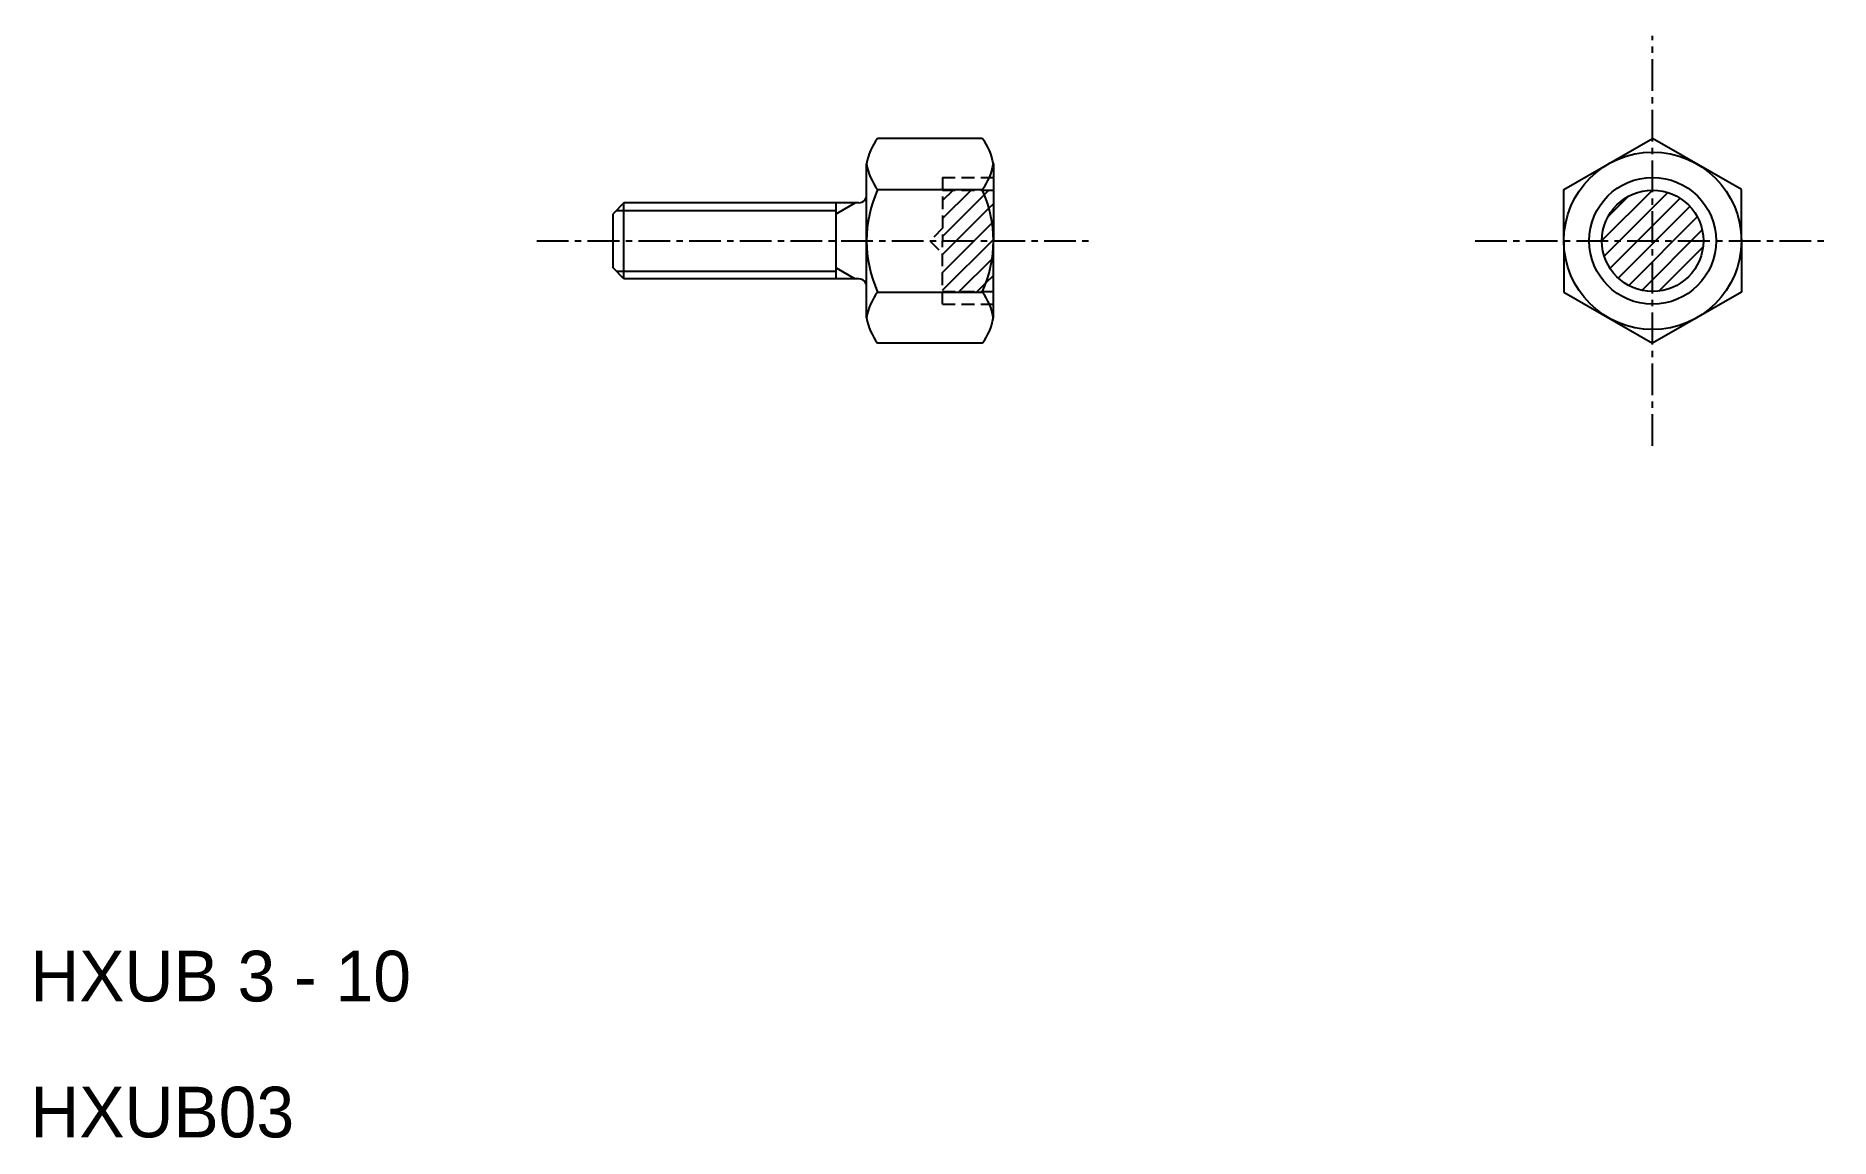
# Model space of a CAD drawing. Extents: x 17.2 to 88, y 14.6 to 58.1.
import ezdxf

# ---------------------------------------------------------------- set-up
doc = ezdxf.new("R2010")
doc.units = 0
doc.linetypes.add('CENTER', pattern=[2, 1.25, -0.25, 0.25, -0.25])
doc.linetypes.add('DASHED', pattern=[0.75, 0.5, -0.25])
doc.layers.get('0').update_dxf_attribs({"linetype": 'CONTINUOUS'})
doc.layers.add('CENTER', color=1, linetype='CENTER')

# ---------------------------------------------------------------- blocks, each defined once
blk = doc.blocks.new('*X5')
at = {"color": 0, "linetype": 'CONTINUOUS'}
for p, q in [((53, 50.879), (54.121, 52)), ((53, 51.586), (53.414, 52)), ((53, 50.172), (54.65, 51.821)), ((54.65, 51.821), (54.828, 52)), ((79, 50.009), (80.991, 52)), ((79.094, 49.395), (81.605, 51.906)), ((79.247, 50.963), (80.037, 51.753)), ((79.32, 48.915), (82.085, 51.68)), ((53, 49.464), (54.827, 51.292)), ((54.827, 51.292), (55, 51.464)), ((79.643, 48.531), (82.469, 51.357)), ((53, 48.757), (54.949, 50.706)), ((54.949, 50.706), (55, 50.757)), ((80.056, 48.237), (82.763, 50.944)), ((80.573, 48.046), (82.954, 50.427)), ((53, 48.05), (55, 50.05)), ((55, 50.05), (55, 50.05)), ((81.25, 48.016), (82.984, 49.75)), ((53.657, 48), (54.949, 49.292)), ((54.949, 49.292), (55, 49.343)), ((54.364, 48), (54.715, 48.351)), ((54.715, 48.351), (55, 48.636))]:
    blk.add_line(p, q, dxfattribs=at)

msp = doc.modelspace()

# ---------------------------------------------------------------- linework, layer by layer
at = {"color": 7, "linetype": 'CONTINUOUS'}
for p, q in [((54.565, 54.041), (50.435, 54.041)), ((77.5, 52.021), (81, 54.041)), ((84.5, 52.021), (81, 54.041)), ((50, 46.969), (50, 53.031)), ((55, 53.031), (55, 50)), ((50.435, 52.021), (54.565, 52.021)), ((77.5, 50), (77.5, 52.021)), ((84.5, 50), (84.5, 52.021)), ((40.433, 51.5), (40, 51.067)), ((40, 48.933), (40, 51.067)), ((49.7, 51.5), (40.433, 51.5)), ((40.433, 48.5), (40.433, 51.5)), ((48.8, 48.5), (48.8, 51.5)), ((55, 46.969), (55, 50)), ((77.5, 50), (77.5, 47.979)), ((84.5, 50), (84.5, 47.979)), ((40.433, 48.5), (40, 48.933)), ((49.7, 48.5), (40.433, 48.5)), ((50.435, 47.979), (54.565, 47.979)), ((77.5, 47.979), (81, 45.959)), ((84.5, 47.979), (81, 45.959)), ((54.565, 45.959), (50.435, 45.959))]:
    msp.add_line(p, q, dxfattribs=at)
at = {"color": 3, "linetype": 'DASHED'}
for p, q in [((53, 52.5), (53, 50)), ((53, 52.5), (55, 52.5)), ((53, 52), (55, 52)), ((53, 50.5), (52.5, 50)), ((52.5, 50), (53, 49.5)), ((53, 47.5), (53, 50)), ((53, 48), (55, 48)), ((53, 47.5), (55, 47.5))]:
    msp.add_line(p, q, dxfattribs=at)
at = {"color": 3, "linetype": 'CONTINUOUS'}
for p, q in [((40.133, 51.2), (48.8, 51.2)), ((48.8, 51.067), (49.55, 51.5)), ((48.8, 48.933), (49.55, 48.5)), ((40.133, 48.8), (48.8, 48.8))]:
    msp.add_line(p, q, dxfattribs=at)
at = {"color": 7, "linetype": 'CONTINUOUS'}
for radius in [3.5, 2.5, 2]:
    msp.add_circle((81, 50), radius, dxfattribs=at)
for centre, radius, start, end in [((52.256, 52.658), 2.286, 142.77301, 170.61497), ((52.744, 52.658), 2.286, 9.38503, 37.22699), ((52.256, 53.404), 2.286, 189.38503, 217.22699), ((52.744, 53.404), 2.286, 322.77301, 350.61497), ((49.7, 51.8), 0.3, 270, 0), ((54.908, 50), 4.908, 155.68884, 204.31116), ((50.092, 50), 4.908, 335.68884, 24.31116), ((49.7, 48.2), 0.3, 360, 90), ((52.256, 46.596), 2.286, 142.77301, 170.61497), ((52.744, 46.596), 2.286, 9.38503, 37.22699), ((52.256, 47.342), 2.286, 189.38503, 217.22699), ((52.744, 47.342), 2.286, 322.77301, 350.61497)]:
    msp.add_arc(centre, radius, start, end, dxfattribs=at)
at = {"layer": 'CENTER', "color": 1, "linetype": 'CENTER'}
for p, q in [((81, 41.917), (81, 58.083)), ((37, 50), (59, 50)), ((74, 50), (88, 50))]:
    msp.add_line(p, q, dxfattribs=at)

# ---------------------------------------------------------------- block references
at = {"color": 3, "linetype": 'CONTINUOUS'}
msp.add_blockref('*X5', (0, 0), dxfattribs=at)

# ---------------------------------------------------------------- texts
at = {"color": 7, "linetype": 'CONTINUOUS'}
for s, p in [('HXUB 3 - 10', (17.02, 20)), ('HXUB03', (17.02, 14.638))]:
    msp.add_text(s, height=2, dxfattribs=at).set_placement(p)

doc.saveas('drawing.dxf')
